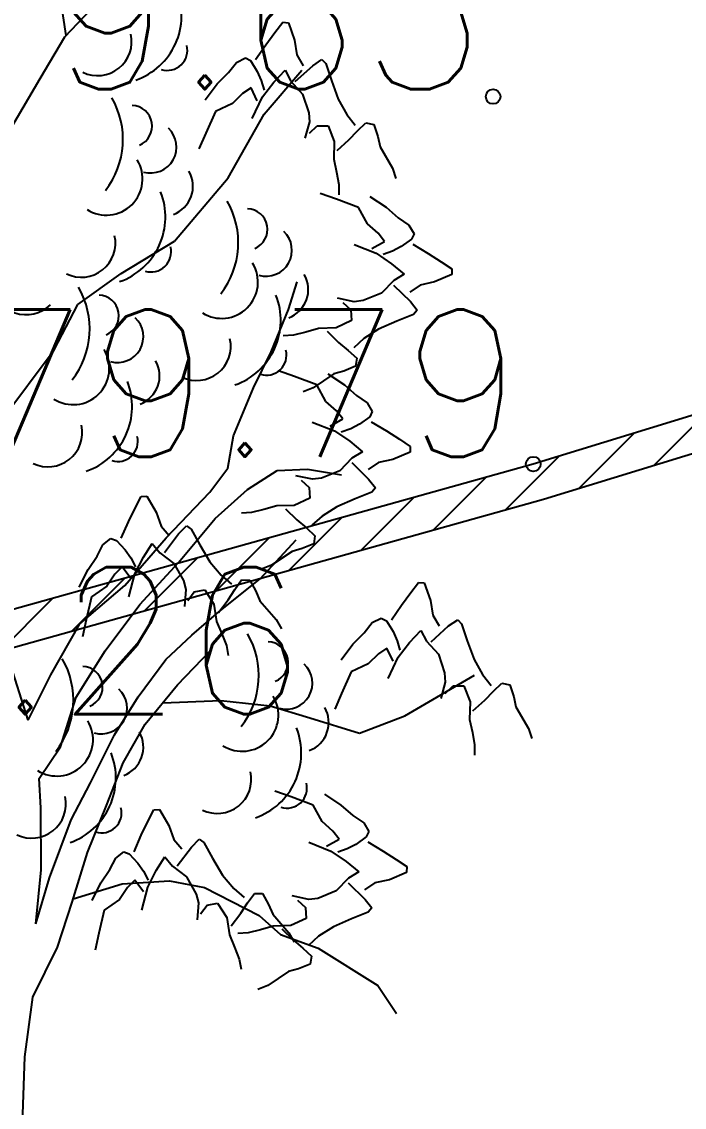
# Model space of a CAD drawing. Extents: x 524954 to 526204, y 9523489 to 9524010.
# Drawn here: x 525587.75 to 525592.25, y 9523832.95 to 9523840.33 of the extents above; entities that cross this region are included whole.
import ezdxf
from ezdxf.enums import TextEntityAlignment as Align

# ---------------------------------------------------------------- set-up
doc = ezdxf.new("R2010")
doc.units = 0
doc.header["$PDMODE"] = 33
doc.header["$PDSIZE"] = 0.1
doc.linetypes.add('ACAD_ISO12W100', pattern=[21, 12, -3, 0, -3, 0, -3])
for name, color, linetype in [('Arbre', 34, 'ACAD_ISO12W100'), ('Cloture', 7, 'Continuous'), ('Murs', 1, 'Continuous'), ('TopoAlt', 3, 'Continuous'), ('TOPOJIS', 7, 'Continuous')]:
    doc.layers.add(name, color=color, linetype=linetype)
doc.styles.add('Simplex 1.0', font='Simplex.shx', dxfattribs={"width": 0.99, "height": 1})

# ---------------------------------------------------------------- blocks, each defined once
blk = doc.blocks.new('TCPOINT M')
at = {"color": 0}
blk.add_point((0, 0), dxfattribs=at)
at = {"layer": 'TopoAlt', "style": 'Simplex 1.0', "width": 0.99}
blk.add_attdef('ALT', (0.15, 0.15), '', height=1, dxfattribs=at)
blk = doc.blocks.new('v088')
at = {"linetype": 'Continuous'}
for p, q in [((0.3448, 10.1217), (0.2693, 10.6145)), ((0.3358, 10.1122), (0.6339, 10.4293)), ((1.7617, 10.1424), (1.8156, 10.2117)), ((1.8156, 10.2117), (1.8541, 10.2078)), ((1.8541, 10.2078), (1.8964, 10.0886)), ((0.1676, 9.8288), (0.3358, 10.1122)), ((1.7002, 10.0578), (1.7617, 10.1424)), ((1.631, 9.9578), (1.7002, 10.0578)), ((1.8964, 10.0886), (1.9118, 9.9886)), ((1.5002, 9.9386), (1.5617, 9.9693)), ((1.5617, 9.9693), (1.5963, 9.9501)), ((1.9118, 9.9886), (1.9541, 9.9155)), ((1.4463, 9.8693), (1.5002, 9.9386)), ((1.5963, 9.9501), (1.6425, 9.877)), ((1.9002, 9.8078), (2.0195, 9.9155)), ((2.0195, 9.9155), (2.081, 9.9578)), ((2.081, 9.9578), (2.1079, 9.9309)), ((2.1079, 9.9309), (2.1464, 9.8155)), ((-0.0246, 9.5014), (0.1676, 9.8288)), ((1.3694, 9.7924), (1.4463, 9.8693)), ((1.6425, 9.877), (1.6694, 9.8155)), ((1.6694, 9.8155), (1.6887, 9.7501)), ((1.6901, 9.587), (1.945, 9.8846)), ((1.7541, 9.8039), (1.831, 9.8847)), ((1.831, 9.8847), (1.8695, 9.8116)), ((2.1464, 9.8155), (2.1926, 9.6885)), ((1.2886, 9.6847), (1.3694, 9.7924)), ((1.6002, 9.7655), (1.5425, 9.727)), ((1.6425, 9.677), (1.6002, 9.7655)), ((1.6771, 9.7039), (1.7541, 9.8039)), ((1.8695, 9.8116), (1.9502, 9.7232)), ((1.5425, 9.727), (1.4733, 9.6578)), ((1.6079, 9.5578), (1.6771, 9.7039)), ((1.9502, 9.7232), (1.9925, 9.5962)), ((2.1926, 9.6885), (2.2503, 9.5847)), ((1.3579, 9.6039), (1.2925, 9.4577)), ((1.4733, 9.6578), (1.3579, 9.6039)), ((1.9925, 9.5962), (1.9964, 9.5347)), ((1.4442, 9.1527), (1.6901, 9.587)), ((1.9964, 9.5347), (1.9656, 9.4231)), ((2.2503, 9.5847), (2.308, 9.5116)), ((2.3233, 9.4731), (2.381, 9.527)), ((2.381, 9.527), (2.4349, 9.5154)), ((1.2925, 9.4577), (1.2463, 9.35)), ((1.9964, 9.4577), (2.0502, 9.5077)), ((2.0502, 9.5077), (2.1233, 9.5077)), ((2.1233, 9.5077), (2.1656, 9.4)), ((2.2657, 9.4116), (2.3233, 9.4731)), ((2.4349, 9.5154), (2.4618, 9.4347)), ((2.1656, 9.4), (2.1618, 9.2808)), ((2.1849, 9.3385), (2.2657, 9.4116)), ((2.4618, 9.4347), (2.4772, 9.3654)), ((2.4772, 9.3654), (2.5618, 9.2193)), ((2.1618, 9.2808), (2.181, 9.1923)), ((1.08, 8.7222), (1.4442, 9.1527)), ((2.181, 9.1923), (2.1964, 9.1077)), ((2.5618, 9.2193), (2.5849, 9.15)), ((2.1964, 9.1077), (2.1964, 9.0385)), ((2.1801, 9.009), (2.0697, 9.0483)), ((2.3301, 8.953), (2.1801, 9.009)), ((2.4064, 9.0272), (2.519, 8.9533)), ((2.3912, 8.8412), (2.3301, 8.953)), ((2.519, 8.9533), (2.6006, 8.8814)), ((2.6006, 8.8814), (2.6731, 8.832)), ((2.4646, 8.7765), (2.3912, 8.8412)), ((2.6731, 8.832), (2.7077, 8.7725)), ((0.7177, 8.5032), (1.08, 8.7222)), ((2.421, 8.6735), (2.5067, 8.7213)), ((2.5067, 8.7213), (2.4646, 8.7765)), ((2.6907, 8.7368), (2.6207, 8.6861)), ((2.7077, 8.7725), (2.6907, 8.7368)), ((2.2998, 8.7005), (2.4501, 8.6406)), ((2.4501, 8.6406), (2.5548, 8.5702)), ((2.5609, 8.6554), (2.4969, 8.632)), ((2.6207, 8.6861), (2.5609, 8.6554)), ((2.7005, 8.7027), (2.8047, 8.6399)), ((2.8047, 8.6399), (2.8931, 8.5838)), ((2.5548, 8.5702), (2.6402, 8.4985)), ((2.8931, 8.5838), (2.9656, 8.5345)), ((0.4236, 8.2918), (0.7177, 8.5032)), ((2.6402, 8.4985), (2.5697, 8.4555)), ((2.9641, 8.4958), (2.8478, 8.4461)), ((2.9656, 8.5345), (2.9641, 8.4958)), ((1.8546, 8.2596), (1.9129, 8.4473)), ((2.5697, 8.4555), (2.4865, 8.3693)), ((2.5678, 8.4245), (2.6828, 8.3123)), ((2.749, 8.4244), (2.6787, 8.3776)), ((2.8478, 8.4461), (2.749, 8.4244)), ((2.4865, 8.3693), (2.3625, 8.3191)), ((0.2621, 7.9837), (0.4236, 8.2918)), ((2.3013, 8.3113), (2.188, 8.335)), ((2.2245, 8.3065), (2.2778, 8.2559)), ((2.3625, 8.3191), (2.3013, 8.3113)), ((2.6828, 8.3123), (2.7289, 8.2536)), ((1.7363, 7.971), (1.8546, 8.2596)), ((2.2778, 8.2559), (2.2824, 8.183)), ((2.7037, 8.225), (2.591, 8.1793)), ((2.7289, 8.2536), (2.7037, 8.225)), ((2.0584, 8.1303), (1.9713, 8.1055)), ((2.1776, 8.1339), (2.0584, 8.1303)), ((2.2824, 8.183), (2.1776, 8.1339)), ((2.4672, 8.1253), (2.3672, 8.0611)), ((2.591, 8.1793), (2.4672, 8.1253)), ((1.8878, 8.0848), (1.8187, 8.0804)), ((1.9713, 8.1055), (1.8878, 8.0848)), ((2.1174, 8.1109), (2.1954, 8.0349)), ((2.3672, 8.0611), (2.2979, 7.9989)), ((-0.0934, 7.5087), (0.2621, 7.9837)), ((1.617, 7.726), (1.7363, 7.971)), ((2.1954, 8.0349), (2.2605, 7.9811)), ((2.2605, 7.9811), (2.3179, 7.927)), ((2.3179, 7.927), (2.3098, 7.8725)), ((1.8965, 7.8022), (1.7861, 7.8414)), ((2.2308, 7.8405), (2.1627, 7.8208)), ((2.3098, 7.8725), (2.2308, 7.8405)), ((2.0465, 7.7461), (1.8965, 7.8022)), ((2.1627, 7.8208), (2.0222, 7.7271)), ((2.1227, 7.8203), (2.2353, 7.7465)), ((1.4808, 7.3998), (1.617, 7.726)), ((2.0222, 7.7271), (1.9545, 7.6997)), ((2.1075, 7.6343), (2.0465, 7.7461)), ((2.2353, 7.7465), (2.3169, 7.6746)), ((2.3169, 7.6746), (2.3894, 7.6252)), ((2.1809, 7.5696), (2.1075, 7.6343)), ((2.3894, 7.6252), (2.424, 7.5657)), ((2.223, 7.5144), (2.1809, 7.5696)), ((2.407, 7.5299), (2.337, 7.4793)), ((2.424, 7.5657), (2.407, 7.5299)), ((2.0162, 7.4937), (2.1664, 7.4338)), ((2.1373, 7.4666), (2.223, 7.5144)), ((2.337, 7.4793), (2.2772, 7.4485)), ((2.4169, 7.4959), (2.521, 7.4331)), ((1.4418, 7.1813), (1.4808, 7.3998)), ((2.1664, 7.4338), (2.2711, 7.3633)), ((2.2772, 7.4485), (2.2132, 7.4252)), ((2.521, 7.4331), (2.6094, 7.377)), ((2.2711, 7.3633), (2.3565, 7.2916)), ((2.6094, 7.377), (2.6819, 7.3276)), ((2.6819, 7.3276), (2.6805, 7.289)), ((2.286, 7.2486), (2.2028, 7.1624)), ((2.3565, 7.2916), (2.286, 7.2486)), ((2.5641, 7.2392), (2.4653, 7.2176)), ((2.6805, 7.289), (2.5641, 7.2392)), ((1.3209, 7.0171), (1.4418, 7.1813)), ((1.5755, 7.0348), (1.778, 7.1634)), ((1.778, 7.1634), (1.983, 7.1739)), ((1.983, 7.1739), (2.2139, 7.1352)), ((2.2028, 7.1624), (2.0788, 7.1122)), ((2.2841, 7.2177), (2.3991, 7.1055)), ((2.4653, 7.2176), (2.395, 7.1707)), ((2.0176, 7.1045), (1.9044, 7.1282)), ((1.9408, 7.0996), (1.9941, 7.049)), ((2.0788, 7.1122), (2.0176, 7.1045)), ((2.3991, 7.1055), (2.4452, 7.0467)), ((1.0227, 6.7061), (1.3209, 7.0171)), ((1.3557, 6.8374), (1.5755, 7.0348)), ((1.9941, 7.049), (1.9988, 6.9761)), ((2.4201, 7.0181), (2.3073, 6.9725)), ((2.4452, 7.0467), (2.4201, 7.0181)), ((0.8128, 6.9092), (0.8527, 6.9872)), ((0.8527, 6.9872), (0.8913, 6.9906)), ((0.8913, 6.9906), (0.9551, 6.8814)), ((1.9988, 6.9761), (1.8939, 6.9271)), ((2.3073, 6.9725), (2.1835, 6.9184)), ((0.7681, 6.8145), (0.8128, 6.9092)), ((0.9551, 6.8814), (0.9888, 6.786)), ((1.6041, 6.8779), (1.535, 6.8736)), ((1.6876, 6.8986), (1.6041, 6.8779)), ((1.7747, 6.9234), (1.6876, 6.8986)), ((1.8939, 6.9271), (1.7747, 6.9234)), ((1.8337, 6.904), (1.9118, 6.828)), ((2.1835, 6.9184), (2.0835, 6.8543)), ((0.7187, 6.7034), (0.7681, 6.8145)), ((1.107, 6.54), (1.3557, 6.8374)), ((1.9118, 6.828), (1.9768, 6.7743)), ((2.0835, 6.8543), (2.0142, 6.7921)), ((0.9888, 6.786), (1.0441, 6.7221)), ((1.0112, 6.6062), (1.1083, 6.7343)), ((1.1083, 6.7343), (1.1609, 6.7873)), ((1.1609, 6.7873), (1.1923, 6.7659)), ((1.1923, 6.7659), (1.2517, 6.6597)), ((1.9768, 6.7743), (2.0342, 6.7201)), ((2.0342, 6.7201), (2.0261, 6.6656)), ((0.5538, 6.582), (0.5938, 6.6601)), ((0.5938, 6.6601), (0.6485, 6.7018)), ((0.6485, 6.7018), (0.6861, 6.6893)), ((0.6861, 6.6893), (0.7451, 6.6262)), ((0.7433, 6.3831), (1.0227, 6.7061)), ((0.8684, 6.5752), (0.9289, 6.6689)), ((0.9289, 6.6689), (0.9803, 6.6043)), ((1.2517, 6.6597), (1.3207, 6.5436)), ((1.6628, 6.4272), (1.906, 6.6935)), ((2.0261, 6.6656), (1.9472, 6.6337)), ((0.4926, 6.4921), (0.5538, 6.582)), ((0.7451, 6.6262), (0.7831, 6.5707)), ((0.7831, 6.5707), (0.8142, 6.5101)), ((0.8114, 6.4626), (0.8684, 6.5752)), ((0.9803, 6.6043), (1.0762, 6.5324)), ((1.879, 6.6139), (1.7385, 6.5203)), ((1.9472, 6.6337), (1.879, 6.6139)), ((0.7244, 6.5087), (0.6749, 6.4601)), ((0.7824, 6.4297), (0.7244, 6.5087)), ((0.8455, 6.2546), (1.107, 6.54)), ((1.0762, 6.5324), (1.1414, 6.4156)), ((1.3207, 6.5436), (1.3968, 6.4523)), ((1.7385, 6.5203), (1.6708, 6.4929)), ((0.4333, 6.3712), (0.4926, 6.4921)), ((0.6749, 6.4601), (0.6198, 6.3792)), ((0.7707, 6.306), (0.8114, 6.4626)), ((1.3814, 6.2037), (1.6628, 6.4272)), ((1.3968, 6.4523), (1.4671, 6.3913)), ((1.4894, 6.3564), (1.536, 6.4201)), ((1.536, 6.4201), (1.5911, 6.4188)), ((0.4379, 6.1217), (0.7433, 6.3831)), ((0.6198, 6.3792), (0.5164, 6.3047)), ((1.1414, 6.4156), (1.1567, 6.3559)), ((1.1567, 6.3559), (1.1472, 6.2405)), ((1.2146, 6.3394), (1.2864, 6.3531)), ((1.2864, 6.3531), (1.3481, 6.2552)), ((1.4442, 6.2852), (1.4894, 6.3564)), ((1.5911, 6.4188), (1.6326, 6.3444)), ((2.6849, 6.3343), (2.7388, 6.4036)), ((2.7388, 6.4036), (2.7772, 6.3997)), ((2.7772, 6.3997), (2.8196, 6.2805)), ((0.5164, 6.3047), (0.4795, 6.1489)), ((1.171, 6.2803), (1.2146, 6.3394)), ((1.3784, 6.1983), (1.4442, 6.2852)), ((1.6326, 6.3444), (1.6606, 6.2793)), ((1.6606, 6.2793), (1.771, 6.1515)), ((2.6234, 6.2497), (2.6849, 6.3343)), ((2.8196, 6.2805), (2.8349, 6.1805)), ((0.6096, 5.9388), (0.8455, 6.2546)), ((1.1982, 6.0444), (1.3814, 6.2037)), ((1.3481, 6.2552), (1.3665, 6.1373)), ((2.5541, 6.1497), (2.6234, 6.2497)), ((0.4795, 6.1489), (0.4542, 6.0345)), ((1.3665, 6.1373), (1.4019, 6.054)), ((1.771, 6.1515), (1.8066, 6.0878)), ((2.3695, 6.0612), (2.4234, 6.1305)), ((2.4234, 6.1305), (2.4849, 6.1612)), ((2.4849, 6.1612), (2.5195, 6.142)), ((2.5195, 6.142), (2.5657, 6.0689)), ((2.8349, 6.1805), (2.8773, 6.1074)), ((2.9427, 6.1074), (3.0042, 6.1497)), ((3.0042, 6.1497), (3.0311, 6.1228)), ((0.2399, 5.7756), (0.4379, 6.1217)), ((1.4019, 6.054), (1.4328, 5.9737)), ((2.2926, 5.9843), (2.3695, 6.0612)), ((2.5657, 6.0689), (2.5926, 6.0074)), ((2.6772, 5.9958), (2.7542, 6.0766)), ((2.7542, 6.0766), (2.7926, 6.0035)), ((2.8234, 5.9997), (2.9427, 6.1074)), ((3.0311, 6.1228), (3.0696, 6.0074)), ((1.0213, 5.879), (1.1982, 6.0444)), ((2.2118, 5.8766), (2.2926, 5.9843)), ((2.5926, 6.0074), (2.6118, 5.942)), ((2.6003, 5.8958), (2.6772, 5.9958)), ((2.7926, 6.0035), (2.8734, 5.9151)), ((3.0696, 6.0074), (3.1158, 5.8804)), ((0.4109, 5.6237), (0.6096, 5.9388)), ((1.0995, 5.7065), (1.3247, 5.9413)), ((1.4328, 5.9737), (1.4458, 5.9057)), ((2.4657, 5.9189), (2.3964, 5.8497)), ((2.5234, 5.9574), (2.4657, 5.9189)), ((2.5657, 5.8689), (2.5234, 5.9574)), ((2.8734, 5.9151), (2.9157, 5.7881)), ((0.0846, 5.4676), (-0.0486, 5.8877)), ((0.8338, 5.6263), (1.0213, 5.879)), ((2.3964, 5.8497), (2.281, 5.7958)), ((2.5311, 5.7497), (2.6003, 5.8958)), ((3.1158, 5.8804), (3.1734, 5.7766)), ((0.0846, 5.4676), (0.2399, 5.7756)), ((2.281, 5.7958), (2.2156, 5.6496)), ((2.6462, 5.4963), (3.1193, 5.7735)), ((2.9157, 5.7881), (2.9196, 5.7266)), ((3.1734, 5.7766), (3.2311, 5.7035)), ((0.8812, 5.4407), (1.0995, 5.7065)), ((2.9196, 5.7266), (2.8888, 5.615)), ((2.9196, 5.6496), (2.9734, 5.6996)), ((2.9734, 5.6996), (3.0465, 5.6996)), ((3.0465, 5.6996), (3.0888, 5.5919)), ((3.2465, 5.665), (3.3042, 5.7189)), ((3.3042, 5.7189), (3.3581, 5.7073)), ((3.3581, 5.7073), (3.385, 5.6266)), ((0.3061, 5.2857), (0.4109, 5.6237)), ((0.6713, 5.3679), (0.8338, 5.6263)), ((2.2156, 5.6496), (2.1695, 5.5419)), ((3.1888, 5.6035), (3.2465, 5.665)), ((3.385, 5.6266), (3.4004, 5.5573)), ((1.0006, 5.5861), (1.394, 5.6007)), ((1.394, 5.6007), (1.7306, 5.5642)), ((1.7306, 5.5642), (1.9997, 5.4827)), ((3.0888, 5.5919), (3.085, 5.4727)), ((3.1081, 5.5304), (3.1888, 5.6035)), ((3.4004, 5.5573), (3.485, 5.4112)), ((1.9997, 5.4827), (2.3377, 5.3779)), ((2.3377, 5.3779), (2.6462, 5.4963)), ((3.085, 5.4727), (3.1042, 5.3842)), ((0.7312, 5.1764), (0.8812, 5.4407)), ((3.485, 5.4112), (3.5081, 5.3419)), ((0.5102, 5.0412), (0.6713, 5.3679)), ((3.1042, 5.3842), (3.1196, 5.2996)), ((0.1613, 5.0712), (0.3061, 5.2857)), ((3.1196, 5.2996), (3.1196, 5.2304)), ((0.6191, 4.888), (0.7312, 5.1764)), ((0.1717, 4.8724), (0.1613, 5.0712)), ((0.3786, 4.7897), (0.5102, 5.0412)), ((1.8724, 4.9461), (1.762, 4.9854)), ((2.0224, 4.89), (1.8724, 4.9461)), ((2.0987, 4.9642), (2.2113, 4.8904)), ((0.1743, 4.4496), (0.1717, 4.8724)), ((0.489, 4.5681), (0.6191, 4.888)), ((2.0834, 4.7783), (2.0224, 4.89)), ((2.2113, 4.8904), (2.2929, 4.8185)), ((0.8993, 4.7791), (0.9393, 4.8572)), ((0.9393, 4.8572), (0.9778, 4.8606)), ((0.9778, 4.8606), (1.0416, 4.7513)), ((2.2929, 4.8185), (2.3654, 4.7691)), ((0.2314, 4.3948), (0.3786, 4.7897)), ((0.8546, 4.6845), (0.8993, 4.7791)), ((1.0416, 4.7513), (1.0754, 4.656)), ((2.1569, 4.7135), (2.0834, 4.7783)), ((2.3654, 4.7691), (2.4, 4.7096)), ((0.8053, 4.5733), (0.8546, 4.6845)), ((1.0754, 4.656), (1.1306, 4.592)), ((1.1948, 4.6042), (1.2474, 4.6573)), ((1.2474, 4.6573), (1.2789, 4.6359)), ((2.1133, 4.6106), (2.1989, 4.6584)), ((2.1989, 4.6584), (2.1569, 4.7135)), ((2.383, 4.6739), (2.3129, 4.6232)), ((2.4, 4.7096), (2.383, 4.6739)), ((1.0978, 4.4762), (1.1948, 4.6042)), ((1.2789, 4.6359), (1.3382, 4.5297)), ((1.9921, 4.6376), (2.1424, 4.5777)), ((2.1424, 4.5777), (2.247, 4.5072)), ((2.2532, 4.5924), (2.1892, 4.5691)), ((2.3129, 4.6232), (2.2532, 4.5924)), ((2.3928, 4.6398), (2.497, 4.577)), ((2.497, 4.577), (2.5853, 4.5209)), ((0.3841, 4.2301), (0.489, 4.5681)), ((0.6404, 4.452), (0.6804, 4.53)), ((0.6804, 4.53), (0.7351, 4.5718)), ((0.7351, 4.5718), (0.7727, 4.5593)), ((0.7727, 4.5593), (0.8317, 4.4961)), ((0.9549, 4.4451), (1.0154, 4.5388)), ((1.0154, 4.5388), (1.0668, 4.4742)), ((1.3382, 4.5297), (1.4072, 4.4136)), ((2.247, 4.5072), (2.3325, 4.4356)), ((2.5853, 4.5209), (2.6578, 4.4715)), ((0.1384, 4.0819), (0.1743, 4.4496)), ((0.5791, 4.362), (0.6404, 4.452)), ((0.8317, 4.4961), (0.8696, 4.4407)), ((0.8696, 4.4407), (0.9007, 4.38)), ((0.898, 4.3325), (0.9549, 4.4451)), ((1.0668, 4.4742), (1.1627, 4.4024)), ((2.3325, 4.4356), (2.262, 4.3926)), ((2.6564, 4.4329), (2.5401, 4.3831)), ((2.6578, 4.4715), (2.6564, 4.4329)), ((0.1384, 4.0819), (0.2314, 4.3948)), ((0.3911, 4.2526), (0.7235, 4.3553)), ((0.5199, 4.2411), (0.5791, 4.362)), ((0.7235, 4.3553), (1.0465, 4.3745)), ((0.8109, 4.3786), (0.7614, 4.3301)), ((0.869, 4.2996), (0.8109, 4.3786)), ((1.0465, 4.3745), (1.2838, 4.3297)), ((1.1627, 4.4024), (1.228, 4.2856)), ((1.4072, 4.4136), (1.4833, 4.3223)), ((2.262, 4.3926), (2.1788, 4.3064)), ((2.2601, 4.3616), (2.3751, 4.2494)), ((2.4412, 4.3615), (2.371, 4.3146)), ((2.5401, 4.3831), (2.4412, 4.3615)), ((0.7614, 4.3301), (0.7063, 4.2491)), ((0.8572, 4.176), (0.898, 4.3325)), ((1.228, 4.2856), (1.2432, 4.2258)), ((1.2838, 4.3297), (1.6547, 4.1385)), ((1.4833, 4.3223), (1.5536, 4.2613)), ((1.5759, 4.2264), (1.6226, 4.29)), ((1.6226, 4.29), (1.6776, 4.2887)), ((1.6776, 4.2887), (1.7191, 4.2144)), ((2.1788, 4.3064), (2.0548, 4.2561)), ((0.2848, 3.9233), (0.3841, 4.2301)), ((0.7063, 4.2491), (0.603, 4.1747)), ((1.2432, 4.2258), (1.2338, 4.1105)), ((1.2576, 4.1502), (1.3011, 4.2094)), ((1.3011, 4.2094), (1.373, 4.223)), ((1.373, 4.223), (1.4346, 4.1251)), ((1.5307, 4.1551), (1.5759, 4.2264)), ((1.7191, 4.2144), (1.7472, 4.1493)), ((1.9936, 4.2484), (1.8803, 4.2721)), ((1.9168, 4.2436), (1.9701, 4.193)), ((2.0548, 4.2561), (1.9936, 4.2484)), ((2.3751, 4.2494), (2.4212, 4.1906)), ((0.603, 4.1747), (0.566, 4.0189)), ((1.465, 4.0683), (1.5307, 4.1551)), ((1.6547, 4.1385), (1.8004, 4.0109)), ((1.7472, 4.1493), (1.8576, 4.0214)), ((1.9701, 4.193), (1.9747, 4.12)), ((2.396, 4.1621), (2.2833, 4.1164)), ((2.4212, 4.1906), (2.396, 4.1621)), ((1.4346, 4.1251), (1.4531, 4.0073)), ((1.7506, 4.0673), (1.6636, 4.0426)), ((1.8699, 4.071), (1.7506, 4.0673)), ((1.9747, 4.12), (1.8699, 4.071)), ((2.1595, 4.0623), (2.0595, 3.9982)), ((2.2833, 4.1164), (2.1595, 4.0623)), ((0.566, 4.0189), (0.5407, 3.9045)), ((1.4531, 4.0073), (1.4885, 3.9239)), ((1.5801, 4.0219), (1.511, 4.0175)), ((1.6636, 4.0426), (1.5801, 4.0219)), ((1.8004, 4.0109), (2.0573, 3.9168)), ((1.8097, 4.0479), (1.8877, 3.9719)), ((1.8576, 4.0214), (1.8932, 3.9577)), ((2.0595, 3.9982), (1.9902, 3.936)), ((0.1177, 3.584), (0.2848, 3.9233)), ((1.4885, 3.9239), (1.5194, 3.8437)), ((1.8877, 3.9719), (1.9528, 3.9182)), ((1.9528, 3.9182), (2.0102, 3.864)), ((2.0573, 3.9168), (2.4606, 3.664)), ((1.5194, 3.8437), (1.5323, 3.7756)), ((2.0102, 3.864), (2.002, 3.8096)), ((1.9231, 3.7776), (1.855, 3.7579)), ((2.002, 3.8096), (1.9231, 3.7776)), ((1.855, 3.7579), (1.7144, 3.6642)), ((1.7144, 3.6642), (1.6468, 3.6368)), ((2.4606, 3.664), (2.589, 3.4739)), ((0.064, 3.1786), (0.1177, 3.584)), ((0.0445, 2.6247), (0.064, 3.1786))]:
    blk.add_line(p, q, dxfattribs=at)
for centre, major_axis, start_param, end_param in [((0.6623, 10.2582), (-0.3298, 0.3298), 2.69514, 4.302022), ((0.5573, 10.0804), (0.1641, 0.1641), 3.478918, 5.717341), ((1.0314, 10.0206), (0.0964, 0.0964), 3.62262, 5.745019), ((0.1648, 9.4153), (0.3995, 0.3995), 4.836335, 6.022049), ((0.7881, 9.5054), (-0.099, 0.099), 2.746913, 5.46049), ((0.9181, 9.3628), (0.1246, 0.1246), 3.651933, 6.315792), ((0.617, 9.1466), (-0.1741, 0.1741), 1.793126, 4.475865), ((1.0008, 9.0963), (-0.1445, 0.1445), 2.713295, 4.448408), ((0.5518, 8.8878), (-0.3298, 0.3298), 2.69514, 4.302022), ((0.9486, 8.7133), (-0.3995, 0.3995), 3.265538, 4.451253), ((1.5719, 8.8034), (0.099, 0.099), 4.31771, 7.031286), ((1.7019, 8.6608), (0.1246, 0.1246), 3.651933, 6.315792), ((0.4467, 8.71), (-0.1641, 0.1641), 1.908121, 4.146545), ((0.9208, 8.6502), (0.0964, 0.0964), 3.62262, 5.745019), ((1.4008, 8.4446), (0.1741, 0.1741), 3.363922, 6.046661), ((1.7845, 8.3943), (-0.1445, 0.1445), 2.713295, 4.448408), ((0.0741, 8.4554), (0.1641, 0.1641), 2.463212, 4.701636), ((-0.0612, 8.1267), (-0.3995, 0.3995), 3.265538, 4.451253), ((0.5622, 8.2168), (0.099, 0.099), 4.31771, 7.031286), ((1.3355, 8.1858), (-0.3298, 0.3298), 2.69514, 4.302022), ((0.6922, 8.0742), (-0.1246, 0.1246), 2.081137, 4.744996), ((1.2305, 8.008), (0.1641, 0.1641), 3.478918, 5.717341), ((0.391, 7.858), (0.1741, 0.1741), 3.363922, 6.046661), ((1.7045, 7.9482), (-0.0964, 0.0964), 2.051824, 4.174223), ((0.7748, 7.8077), (-0.1445, 0.1445), 2.713295, 4.448408), ((0.3258, 7.5992), (0.3298, 0.3298), 4.265936, 5.872819), ((0.2207, 7.4214), (0.1641, 0.1641), 3.478918, 5.717341), ((0.6948, 7.3616), (-0.0964, 0.0964), 2.051824, 4.174223), ((1.088, 5.7707), (-0.3995, 0.3995), 3.265538, 4.451253), ((1.7113, 5.8608), (0.099, 0.099), 4.31771, 7.031286), ((-0.1718, 5.6024), (0.3995, 0.3995), 4.836335, 6.022049), ((0.4516, 5.6925), (0.099, 0.099), 4.31771, 7.031286), ((1.8413, 5.7182), (-0.1246, 0.1246), 2.081137, 4.744996), ((0.5816, 5.5499), (0.1246, 0.1246), 3.651933, 6.315792), ((1.5402, 5.502), (0.1741, 0.1741), 3.363922, 6.046661), ((1.924, 5.4517), (-0.1445, 0.1445), 2.713295, 4.448408), ((0.2804, 5.3337), (0.1741, 0.1741), 3.363922, 6.046661), ((1.4749, 5.2432), (0.3298, 0.3298), 4.265936, 5.872819), ((0.6642, 5.2834), (-0.1445, 0.1445), 2.713295, 4.448408), ((0.2152, 5.0749), (-0.3298, 0.3298), 2.69514, 4.302022), ((1.3699, 5.0654), (-0.1641, 0.1641), 1.908121, 4.146545), ((1.844, 5.0056), (-0.0964, 0.0964), 2.051824, 4.174223), ((0.1101, 4.8971), (-0.1641, 0.1641), 1.908121, 4.146545), ((0.5842, 4.8373), (0.0964, 0.0964), 3.62262, 5.745019)]:
    blk.add_ellipse(centre, major_axis=major_axis, ratio=1, start_param=start_param, end_param=end_param, dxfattribs=at)

msp = doc.modelspace()

# ---------------------------------------------------------------- hatches: boundary and pattern name
at = {"layer": 'Murs'}
h = msp.add_hatch(dxfattribs=at)
h.set_pattern_fill('_U', color=256, scale=0.25, angle=45, style=0, pattern_type=0)
h.set_pattern_definition([(45, (0, 0), (-0.1767766952966, 0.1767766952966), [])])
h.paths.add_polyline_path([(525615.9012, 9523844.3176), (525593.7962, 9523838.1156), (525591.2273, 9523837.3269), (525584.9665, 9523835.5761), (525585.0338, 9523835.3353), (525591.2976, 9523837.087), (525593.8666, 9523837.8757), (525615.9688, 9523844.0769)])

# ---------------------------------------------------------------- linework, layer by layer
at = {"layer": 'Cloture', "flags": 128}
for points in [[(525615.9012, 9523844.3176), (525593.7962, 9523838.1156), (525591.2273, 9523837.3269), (525584.9665, 9523835.5761)], [(525615.9688, 9523844.0769), (525593.8666, 9523837.8757), (525591.2976, 9523837.087), (525585.0338, 9523835.3353)]]:
    msp.add_lwpolyline(points, dxfattribs=at)

# ---------------------------------------------------------------- block references
at = {"layer": 'Arbre'}
msp.add_blockref('v088', (525587.7093, 9523830.119, 279.48), dxfattribs=at)
at = {"layer": 'TOPOJIS'}
ref = msp.add_blockref('TCPOINT M', (525590.9543, 9523839.8247, 279.65), dxfattribs=at)
ref.add_attrib('ALT', '279.65', dxfattribs={"layer": 'TopoAlt', "height": 1, "style": 'Simplex 1.0', "width": 0.99}).set_placement((525590.9043, 9523839.8747, 279.65), align=Align.RIGHT)
ref = msp.add_blockref('TCPOINT M', (525591.2273, 9523837.3269, 279.79), dxfattribs=at)
ref.add_attrib('ALT', '279.79', dxfattribs={"layer": 'TopoAlt', "height": 1, "style": 'Simplex 1.0', "width": 0.99}).set_placement((525591.1773, 9523837.3769, 279.79), align=Align.RIGHT)
ref = msp.add_blockref('TCPOINT M', (525584.9665, 9523835.5761, 279.26), dxfattribs=at)
ref.add_attrib('ALT', '279.26', (525585.0165, 9523835.6261, 279.26), dxfattribs={"layer": 'TopoAlt', "height": 1, "style": 'Simplex 1.0', "width": 0.99})

doc.saveas('drawing.dxf')
